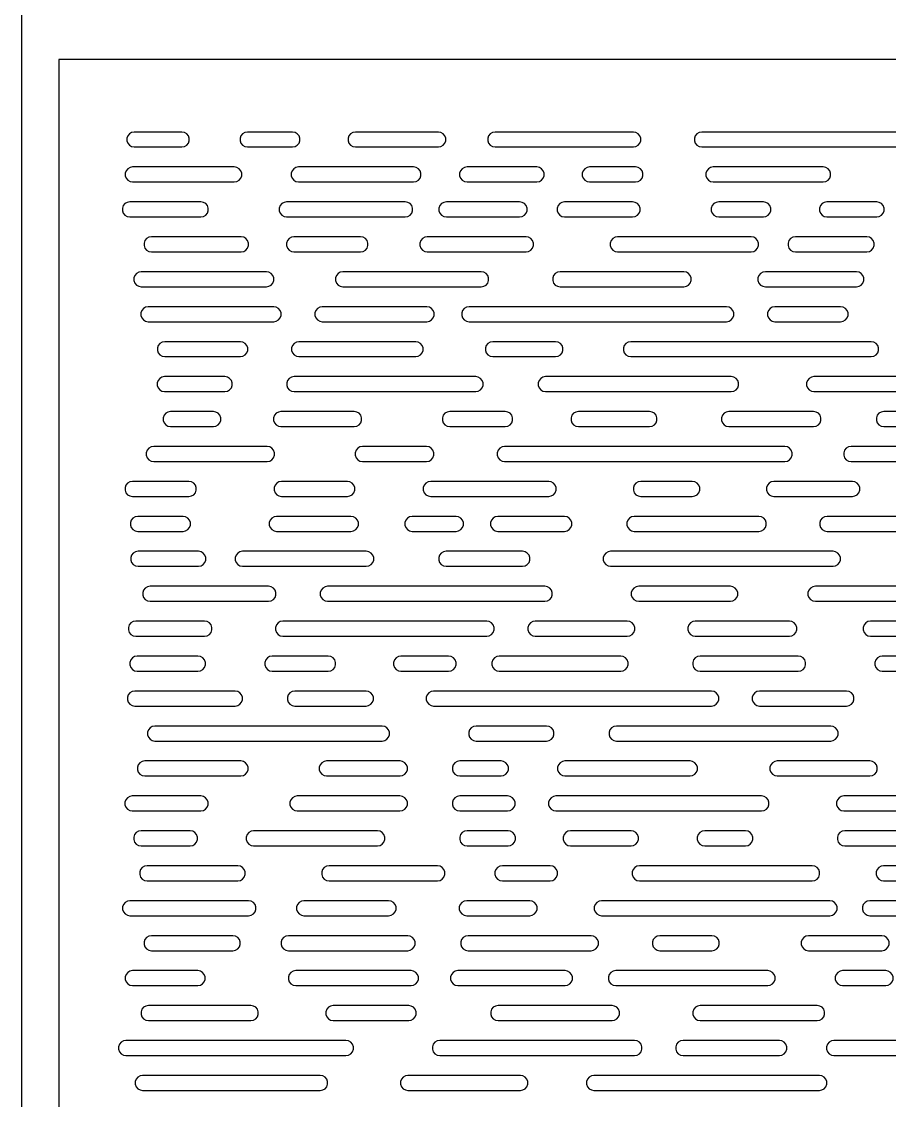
# Model space of a CAD drawing. Header units: millimetres. Extents: x 0 to 1525, y 0 to 1525.
# Drawn here: x 0 to 348, y 439 to 871.2 of the extents above; entities that cross this region are included whole.
import ezdxf

# ---------------------------------------------------------------- set-up
doc = ezdxf.new("R2010")
doc.units = ezdxf.units.MM
doc.layers.add('CUT_INSIDE', color=5, linetype='Continuous')
doc.layers.add('CUT_OUTSIDE', color=1, linetype='Continuous')

msp = doc.modelspace()

# ---------------------------------------------------------------- linework, layer by layer
at = {"layer": 'CUT_INSIDE'}
for points in [[(64.29, 827), (45.16, 827), (44.14, 826.82), (43.23, 826.3), (42.56, 825.5), (42.21, 824.52), (42.21, 823.48), (42.56, 822.5), (43.23, 821.7), (44.14, 821.18), (45.16, 821), (64.29, 821), (65.32, 821.18), (66.22, 821.7), (66.89, 822.5), (67.24, 823.48), (67.24, 824.52), (66.89, 825.5), (66.22, 826.3), (65.32, 826.82), (64.29, 827)], [(108.65, 827), (90.55, 827), (89.53, 826.82), (88.63, 826.3), (87.96, 825.5), (87.6, 824.52), (87.6, 823.48), (87.96, 822.5), (88.63, 821.7), (89.53, 821.18), (90.55, 821), (108.65, 821), (109.67, 821.18), (110.57, 821.7), (111.24, 822.5), (111.6, 823.48), (111.6, 824.52), (111.24, 825.5), (110.57, 826.3), (109.67, 826.82), (108.65, 827)], [(167.15, 827), (133.85, 827), (132.82, 826.82), (131.92, 826.3), (131.25, 825.5), (130.89, 824.52), (130.89, 823.48), (131.25, 822.5), (131.92, 821.7), (132.82, 821.18), (133.85, 821), (167.15, 821), (168.17, 821.18), (169.07, 821.7), (169.74, 822.5), (170.1, 823.48), (170.1, 824.52), (169.74, 825.5), (169.07, 826.3), (168.17, 826.82), (167.15, 827)], [(245.3, 827), (189.86, 827), (188.84, 826.82), (187.93, 826.3), (187.26, 825.5), (186.91, 824.52), (186.91, 823.48), (187.26, 822.5), (187.93, 821.7), (188.84, 821.18), (189.86, 821), (245.3, 821), (246.33, 821.18), (247.23, 821.7), (247.9, 822.5), (248.26, 823.48), (248.26, 824.52), (247.9, 825.5), (247.23, 826.3), (246.33, 826.82), (245.3, 827)], [(353.9, 827), (272.71, 827), (271.68, 826.82), (270.78, 826.3), (270.11, 825.5), (269.75, 824.52), (269.75, 823.48), (270.11, 822.5), (270.78, 821.7), (271.68, 821.18), (272.71, 821), (353.9, 821), (354.92, 821.18), (355.83, 821.7), (356.5, 822.5), (356.85, 823.48), (356.85, 824.52), (356.5, 825.5), (355.83, 826.3), (354.92, 826.82), (353.9, 827)], [(85.31, 813), (44.51, 813), (43.48, 812.82), (42.58, 812.3), (41.91, 811.5), (41.55, 810.52), (41.55, 809.48), (41.91, 808.5), (42.58, 807.7), (43.48, 807.18), (44.51, 807), (85.31, 807), (86.34, 807.18), (87.24, 807.7), (87.91, 808.5), (88.26, 809.48), (88.26, 810.52), (87.91, 811.5), (87.24, 812.3), (86.34, 812.82), (85.31, 813)], [(157.17, 813), (111.04, 813), (110.01, 812.82), (109.11, 812.3), (108.44, 811.5), (108.08, 810.52), (108.08, 809.48), (108.44, 808.5), (109.11, 807.7), (110.01, 807.18), (111.04, 807), (157.17, 807), (158.2, 807.18), (159.1, 807.7), (159.77, 808.5), (160.13, 809.48), (160.13, 810.52), (159.77, 811.5), (159.1, 812.3), (158.2, 812.82), (157.17, 813)], [(206.6, 813), (178.6, 813), (177.57, 812.82), (176.67, 812.3), (176, 811.5), (175.64, 810.52), (175.64, 809.48), (176, 808.5), (176.67, 807.7), (177.57, 807.18), (178.6, 807), (206.6, 807), (207.63, 807.18), (208.53, 807.7), (209.2, 808.5), (209.56, 809.48), (209.56, 810.52), (209.2, 811.5), (208.53, 812.3), (207.63, 812.82), (206.6, 813)], [(246.18, 813), (227.78, 813), (226.75, 812.82), (225.85, 812.3), (225.18, 811.5), (224.83, 810.52), (224.83, 809.48), (225.18, 808.5), (225.85, 807.7), (226.75, 807.18), (227.78, 807), (246.18, 807), (247.21, 807.18), (248.11, 807.7), (248.78, 808.5), (249.14, 809.48), (249.14, 810.52), (248.78, 811.5), (248.11, 812.3), (247.21, 812.82), (246.18, 813)], [(321.46, 813), (277.31, 813), (276.29, 812.82), (275.39, 812.3), (274.72, 811.5), (274.36, 810.52), (274.36, 809.48), (274.72, 808.5), (275.39, 807.7), (276.29, 807.18), (277.31, 807), (321.46, 807), (322.49, 807.18), (323.39, 807.7), (324.06, 808.5), (324.41, 809.48), (324.41, 810.52), (324.06, 811.5), (323.39, 812.3), (322.49, 812.82), (321.46, 813)], [(71.9, 799), (43.38, 799), (42.35, 798.82), (41.45, 798.3), (40.78, 797.5), (40.42, 796.52), (40.42, 795.48), (40.78, 794.5), (41.45, 793.7), (42.35, 793.18), (43.38, 793), (71.9, 793), (72.92, 793.18), (73.82, 793.7), (74.49, 794.5), (74.85, 795.48), (74.85, 796.52), (74.49, 797.5), (73.82, 798.3), (72.92, 798.82), (71.9, 799)], [(153.84, 799), (106.27, 799), (105.25, 798.82), (104.34, 798.3), (103.67, 797.5), (103.32, 796.52), (103.32, 795.48), (103.67, 794.5), (104.34, 793.7), (105.25, 793.18), (106.27, 793), (153.84, 793), (154.86, 793.18), (155.77, 793.7), (156.44, 794.5), (156.79, 795.48), (156.79, 796.52), (156.44, 797.5), (155.77, 798.3), (154.86, 798.82), (153.84, 799)], [(199.71, 799), (170.33, 799), (169.3, 798.82), (168.4, 798.3), (167.73, 797.5), (167.37, 796.52), (167.37, 795.48), (167.73, 794.5), (168.4, 793.7), (169.3, 793.18), (170.33, 793), (199.71, 793), (200.73, 793.18), (201.63, 793.7), (202.3, 794.5), (202.66, 795.48), (202.66, 796.52), (202.3, 797.5), (201.63, 798.3), (200.73, 798.82), (199.71, 799)], [(245.02, 799), (217.7, 799), (216.68, 798.82), (215.77, 798.3), (215.1, 797.5), (214.75, 796.52), (214.75, 795.48), (215.1, 794.5), (215.77, 793.7), (216.68, 793.18), (217.7, 793), (245.02, 793), (246.05, 793.18), (246.95, 793.7), (247.62, 794.5), (247.98, 795.48), (247.98, 796.52), (247.62, 797.5), (246.95, 798.3), (246.05, 798.82), (245.02, 799)], [(297.43, 799), (279.52, 799), (278.49, 798.82), (277.59, 798.3), (276.92, 797.5), (276.56, 796.52), (276.56, 795.48), (276.92, 794.5), (277.59, 793.7), (278.49, 793.18), (279.52, 793), (297.43, 793), (298.45, 793.18), (299.36, 793.7), (300.03, 794.5), (300.38, 795.48), (300.38, 796.52), (300.03, 797.5), (299.36, 798.3), (298.45, 798.82), (297.43, 799)], [(342.88, 799), (322.88, 799), (321.86, 798.82), (320.96, 798.3), (320.29, 797.5), (319.93, 796.52), (319.93, 795.48), (320.29, 794.5), (320.96, 793.7), (321.86, 793.18), (322.88, 793), (342.88, 793), (343.91, 793.18), (344.81, 793.7), (345.48, 794.5), (345.84, 795.48), (345.84, 796.52), (345.48, 797.5), (344.81, 798.3), (343.91, 798.82), (342.88, 799)], [(88.05, 785), (52.09, 785), (51.06, 784.82), (50.16, 784.3), (49.49, 783.5), (49.14, 782.52), (49.14, 781.48), (49.49, 780.5), (50.16, 779.7), (51.06, 779.18), (52.09, 779), (88.05, 779), (89.07, 779.18), (89.98, 779.7), (90.65, 780.5), (91, 781.48), (91, 782.52), (90.65, 783.5), (89.98, 784.3), (89.07, 784.82), (88.05, 785)], [(135.93, 785), (109.19, 785), (108.17, 784.82), (107.27, 784.3), (106.6, 783.5), (106.24, 782.52), (106.24, 781.48), (106.6, 780.5), (107.27, 779.7), (108.17, 779.18), (109.19, 779), (135.93, 779), (136.96, 779.18), (137.86, 779.7), (138.53, 780.5), (138.89, 781.48), (138.89, 782.52), (138.53, 783.5), (137.86, 784.3), (136.96, 784.82), (135.93, 785)], [(202.3, 785), (162.66, 785), (161.64, 784.82), (160.73, 784.3), (160.06, 783.5), (159.71, 782.52), (159.71, 781.48), (160.06, 780.5), (160.73, 779.7), (161.64, 779.18), (162.66, 779), (202.3, 779), (203.32, 779.18), (204.23, 779.7), (204.9, 780.5), (205.25, 781.48), (205.25, 782.52), (204.9, 783.5), (204.23, 784.3), (203.32, 784.82), (202.3, 785)], [(292.53, 785), (239, 785), (237.98, 784.82), (237.08, 784.3), (236.41, 783.5), (236.05, 782.52), (236.05, 781.48), (236.41, 780.5), (237.08, 779.7), (237.98, 779.18), (239, 779), (292.53, 779), (293.56, 779.18), (294.46, 779.7), (295.13, 780.5), (295.49, 781.48), (295.49, 782.52), (295.13, 783.5), (294.46, 784.3), (293.56, 784.82), (292.53, 785)], [(338.91, 785), (310.28, 785), (309.25, 784.82), (308.35, 784.3), (307.68, 783.5), (307.33, 782.52), (307.33, 781.48), (307.68, 780.5), (308.35, 779.7), (309.25, 779.18), (310.28, 779), (338.91, 779), (339.93, 779.18), (340.83, 779.7), (341.5, 780.5), (341.86, 781.48), (341.86, 782.52), (341.5, 783.5), (340.83, 784.3), (339.93, 784.82), (338.91, 785)], [(98.16, 771), (48.01, 771), (46.98, 770.82), (46.08, 770.3), (45.41, 769.5), (45.05, 768.52), (45.05, 767.48), (45.41, 766.5), (46.08, 765.7), (46.98, 765.18), (48.01, 765), (98.16, 765), (99.18, 765.18), (100.08, 765.7), (100.75, 766.5), (101.11, 767.48), (101.11, 768.52), (100.75, 769.5), (100.08, 770.3), (99.18, 770.82), (98.16, 771)], [(184.32, 771), (128.82, 771), (127.79, 770.82), (126.89, 770.3), (126.22, 769.5), (125.86, 768.52), (125.86, 767.48), (126.22, 766.5), (126.89, 765.7), (127.79, 765.18), (128.82, 765), (184.32, 765), (185.34, 765.18), (186.24, 765.7), (186.91, 766.5), (187.27, 767.48), (187.27, 768.52), (186.91, 769.5), (186.24, 770.3), (185.34, 770.82), (184.32, 771)], [(265.54, 771), (215.91, 771), (214.88, 770.82), (213.98, 770.3), (213.31, 769.5), (212.96, 768.52), (212.96, 767.48), (213.31, 766.5), (213.98, 765.7), (214.88, 765.18), (215.91, 765), (265.54, 765), (266.57, 765.18), (267.47, 765.7), (268.14, 766.5), (268.5, 767.48), (268.5, 768.52), (268.14, 769.5), (267.47, 770.3), (266.57, 770.82), (265.54, 771)], [(334.77, 771), (298.22, 771), (297.19, 770.82), (296.29, 770.3), (295.62, 769.5), (295.26, 768.52), (295.26, 767.48), (295.62, 766.5), (296.29, 765.7), (297.19, 765.18), (298.22, 765), (334.77, 765), (335.8, 765.18), (336.7, 765.7), (337.37, 766.5), (337.73, 767.48), (337.73, 768.52), (337.37, 769.5), (336.7, 770.3), (335.8, 770.82), (334.77, 771)], [(101.09, 757), (50.77, 757), (49.74, 756.82), (48.84, 756.3), (48.17, 755.5), (47.82, 754.52), (47.82, 753.48), (48.17, 752.5), (48.84, 751.7), (49.74, 751.18), (50.77, 751), (101.09, 751), (102.12, 751.18), (103.02, 751.7), (103.69, 752.5), (104.04, 753.48), (104.04, 754.52), (103.69, 755.5), (103.02, 756.3), (102.12, 756.82), (101.09, 757)], [(162.48, 757), (120.56, 757), (119.53, 756.82), (118.63, 756.3), (117.96, 755.5), (117.6, 754.52), (117.6, 753.48), (117.96, 752.5), (118.63, 751.7), (119.53, 751.18), (120.56, 751), (162.48, 751), (163.51, 751.18), (164.41, 751.7), (165.08, 752.5), (165.44, 753.48), (165.44, 754.52), (165.08, 755.5), (164.41, 756.3), (163.51, 756.82), (162.48, 757)], [(282.65, 757), (179.42, 757), (178.4, 756.82), (177.5, 756.3), (176.83, 755.5), (176.47, 754.52), (176.47, 753.48), (176.83, 752.5), (177.5, 751.7), (178.4, 751.18), (179.42, 751), (282.65, 751), (283.68, 751.18), (284.58, 751.7), (285.25, 752.5), (285.61, 753.48), (285.61, 754.52), (285.25, 755.5), (284.58, 756.3), (283.68, 756.82), (282.65, 757)], [(328.42, 757), (302.05, 757), (301.02, 756.82), (300.12, 756.3), (299.45, 755.5), (299.1, 754.52), (299.1, 753.48), (299.45, 752.5), (300.12, 751.7), (301.02, 751.18), (302.05, 751), (328.42, 751), (329.45, 751.18), (330.35, 751.7), (331.02, 752.5), (331.38, 753.48), (331.38, 754.52), (331.02, 755.5), (330.35, 756.3), (329.45, 756.82), (328.42, 757)], [(87.75, 743), (57.42, 743), (56.39, 742.82), (55.49, 742.3), (54.82, 741.5), (54.46, 740.52), (54.46, 739.48), (54.82, 738.5), (55.49, 737.7), (56.39, 737.18), (57.42, 737), (87.75, 737), (88.77, 737.18), (89.67, 737.7), (90.34, 738.5), (90.7, 739.48), (90.7, 740.52), (90.34, 741.5), (89.67, 742.3), (88.77, 742.82), (87.75, 743)], [(158.02, 743), (111.21, 743), (110.18, 742.82), (109.28, 742.3), (108.61, 741.5), (108.26, 740.52), (108.26, 739.48), (108.61, 738.5), (109.28, 737.7), (110.18, 737.18), (111.21, 737), (158.02, 737), (159.04, 737.18), (159.95, 737.7), (160.62, 738.5), (160.97, 739.48), (160.97, 740.52), (160.62, 741.5), (159.95, 742.3), (159.04, 742.82), (158.02, 743)], [(214.14, 743), (188.93, 743), (187.9, 742.82), (187, 742.3), (186.33, 741.5), (185.97, 740.52), (185.97, 739.48), (186.33, 738.5), (187, 737.7), (187.9, 737.18), (188.93, 737), (214.14, 737), (215.16, 737.18), (216.07, 737.7), (216.74, 738.5), (217.09, 739.48), (217.09, 740.52), (216.74, 741.5), (216.07, 742.3), (215.16, 742.82), (214.14, 743)], [(340.68, 743), (244.27, 743), (243.24, 742.82), (242.34, 742.3), (241.67, 741.5), (241.31, 740.52), (241.31, 739.48), (241.67, 738.5), (242.34, 737.7), (243.24, 737.18), (244.27, 737), (340.68, 737), (341.71, 737.18), (342.61, 737.7), (343.28, 738.5), (343.64, 739.48), (343.64, 740.52), (343.28, 741.5), (342.61, 742.3), (341.71, 742.82), (340.68, 743)], [(81.52, 729), (57.3, 729), (56.28, 728.82), (55.38, 728.3), (54.71, 727.5), (54.35, 726.52), (54.35, 725.48), (54.71, 724.5), (55.38, 723.7), (56.28, 723.18), (57.3, 723), (81.52, 723), (82.54, 723.18), (83.44, 723.7), (84.11, 724.5), (84.47, 725.48), (84.47, 726.52), (84.11, 727.5), (83.44, 728.3), (82.54, 728.82), (81.52, 729)], [(182.1, 729), (109.25, 729), (108.23, 728.82), (107.33, 728.3), (106.66, 727.5), (106.3, 726.52), (106.3, 725.48), (106.66, 724.5), (107.33, 723.7), (108.23, 723.18), (109.25, 723), (182.1, 723), (183.13, 723.18), (184.03, 723.7), (184.7, 724.5), (185.06, 725.48), (185.06, 726.52), (184.7, 727.5), (184.03, 728.3), (183.13, 728.82), (182.1, 729)], [(284.57, 729), (210.08, 729), (209.05, 728.82), (208.15, 728.3), (207.48, 727.5), (207.12, 726.52), (207.12, 725.48), (207.48, 724.5), (208.15, 723.7), (209.05, 723.18), (210.08, 723), (284.57, 723), (285.59, 723.18), (286.5, 723.7), (287.17, 724.5), (287.52, 725.48), (287.52, 726.52), (287.17, 727.5), (286.5, 728.3), (285.59, 728.82), (284.57, 729)], [(364.1, 729), (317.72, 729), (316.69, 728.82), (315.79, 728.3), (315.12, 727.5), (314.77, 726.52), (314.77, 725.48), (315.12, 724.5), (315.79, 723.7), (316.69, 723.18), (317.72, 723), (364.1, 723), (365.12, 723.18), (366.02, 723.7), (366.69, 724.5), (367.05, 725.48), (367.05, 726.52), (366.69, 727.5), (366.02, 728.3), (365.12, 728.82), (364.1, 729)], [(76.9, 715), (59.73, 715), (58.71, 714.82), (57.81, 714.3), (57.14, 713.5), (56.78, 712.52), (56.78, 711.48), (57.14, 710.5), (57.81, 709.7), (58.71, 709.18), (59.73, 709), (76.9, 709), (77.93, 709.18), (78.83, 709.7), (79.5, 710.5), (79.86, 711.48), (79.86, 712.52), (79.5, 713.5), (78.83, 714.3), (77.93, 714.82), (76.9, 715)], [(133.37, 715), (103.98, 715), (102.96, 714.82), (102.06, 714.3), (101.39, 713.5), (101.03, 712.52), (101.03, 711.48), (101.39, 710.5), (102.06, 709.7), (102.96, 709.18), (103.98, 709), (133.37, 709), (134.4, 709.18), (135.3, 709.7), (135.97, 710.5), (136.33, 711.48), (136.33, 712.52), (135.97, 713.5), (135.3, 714.3), (134.4, 714.82), (133.37, 715)], [(193.93, 715), (171.67, 715), (170.65, 714.82), (169.75, 714.3), (169.08, 713.5), (168.72, 712.52), (168.72, 711.48), (169.08, 710.5), (169.75, 709.7), (170.65, 709.18), (171.67, 709), (193.93, 709), (194.96, 709.18), (195.86, 709.7), (196.53, 710.5), (196.89, 711.48), (196.89, 712.52), (196.53, 713.5), (195.86, 714.3), (194.96, 714.82), (193.93, 715)], [(251.79, 715), (223.28, 715), (222.25, 714.82), (221.35, 714.3), (220.68, 713.5), (220.32, 712.52), (220.32, 711.48), (220.68, 710.5), (221.35, 709.7), (222.25, 709.18), (223.28, 709), (251.79, 709), (252.82, 709.18), (253.72, 709.7), (254.39, 710.5), (254.75, 711.48), (254.75, 712.52), (254.39, 713.5), (253.72, 714.3), (252.82, 714.82), (251.79, 715)], [(317.57, 715), (283.59, 715), (282.57, 714.82), (281.66, 714.3), (280.99, 713.5), (280.64, 712.52), (280.64, 711.48), (280.99, 710.5), (281.66, 709.7), (282.57, 709.18), (283.59, 709), (317.57, 709), (318.6, 709.18), (319.5, 709.7), (320.17, 710.5), (320.53, 711.48), (320.53, 712.52), (320.17, 713.5), (319.5, 714.3), (318.6, 714.82), (317.57, 715)], [(385.52, 715), (345.71, 715), (344.68, 714.82), (343.78, 714.3), (343.11, 713.5), (342.75, 712.52), (342.75, 711.48), (343.11, 710.5), (343.78, 709.7), (344.68, 709.18), (345.71, 709), (385.52, 709), (386.55, 709.18), (387.45, 709.7), (388.12, 710.5), (388.48, 711.48), (388.48, 712.52), (388.12, 713.5), (387.45, 714.3), (386.55, 714.82), (385.52, 715)], [(98.47, 701), (52.98, 701), (51.95, 700.82), (51.05, 700.3), (50.38, 699.5), (50.02, 698.52), (50.02, 697.48), (50.38, 696.5), (51.05, 695.7), (51.95, 695.18), (52.98, 695), (98.47, 695), (99.5, 695.18), (100.4, 695.7), (101.07, 696.5), (101.42, 697.48), (101.42, 698.52), (101.07, 699.5), (100.4, 700.3), (99.5, 700.82), (98.47, 701)], [(162.35, 701), (136.71, 701), (135.69, 700.82), (134.78, 700.3), (134.11, 699.5), (133.76, 698.52), (133.76, 697.48), (134.11, 696.5), (134.78, 695.7), (135.69, 695.18), (136.71, 695), (162.35, 695), (163.37, 695.18), (164.27, 695.7), (164.94, 696.5), (165.3, 697.48), (165.3, 698.52), (164.94, 699.5), (164.27, 700.3), (163.37, 700.82), (162.35, 701)], [(306.04, 701), (193.7, 701), (192.68, 700.82), (191.78, 700.3), (191.11, 699.5), (190.75, 698.52), (190.75, 697.48), (191.11, 696.5), (191.78, 695.7), (192.68, 695.18), (193.7, 695), (306.04, 695), (307.07, 695.18), (307.97, 695.7), (308.64, 696.5), (308.99, 697.48), (308.99, 698.52), (308.64, 699.5), (307.97, 700.3), (307.07, 700.82), (306.04, 701)], [(367.08, 701), (332.61, 701), (331.58, 700.82), (330.68, 700.3), (330.01, 699.5), (329.65, 698.52), (329.65, 697.48), (330.01, 696.5), (330.68, 695.7), (331.58, 695.18), (332.61, 695), (367.08, 695), (368.11, 695.18), (369.01, 695.7), (369.68, 696.5), (370.04, 697.48), (370.04, 698.52), (369.68, 699.5), (369.01, 700.3), (368.11, 700.82), (367.08, 701)], [(67.11, 687), (44.44, 687), (43.42, 686.82), (42.52, 686.3), (41.85, 685.5), (41.49, 684.52), (41.49, 683.48), (41.85, 682.5), (42.52, 681.7), (43.42, 681.18), (44.44, 681), (67.11, 681), (68.13, 681.18), (69.04, 681.7), (69.71, 682.5), (70.06, 683.48), (70.06, 684.52), (69.71, 685.5), (69.04, 686.3), (68.13, 686.82), (67.11, 687)], [(130.63, 687), (104.23, 687), (103.21, 686.82), (102.3, 686.3), (101.63, 685.5), (101.28, 684.52), (101.28, 683.48), (101.63, 682.5), (102.3, 681.7), (103.21, 681.18), (104.23, 681), (130.63, 681), (131.66, 681.18), (132.56, 681.7), (133.23, 682.5), (133.59, 683.48), (133.59, 684.52), (133.23, 685.5), (132.56, 686.3), (131.66, 686.82), (130.63, 687)], [(211.38, 687), (164.05, 687), (163.02, 686.82), (162.12, 686.3), (161.45, 685.5), (161.09, 684.52), (161.09, 683.48), (161.45, 682.5), (162.12, 681.7), (163.02, 681.18), (164.05, 681), (211.38, 681), (212.41, 681.18), (213.31, 681.7), (213.98, 682.5), (214.33, 683.48), (214.33, 684.52), (213.98, 685.5), (213.31, 686.3), (212.41, 686.82), (211.38, 687)], [(268.94, 687), (248.25, 687), (247.22, 686.82), (246.32, 686.3), (245.65, 685.5), (245.3, 684.52), (245.3, 683.48), (245.65, 682.5), (246.32, 681.7), (247.22, 681.18), (248.25, 681), (268.94, 681), (269.97, 681.18), (270.87, 681.7), (271.54, 682.5), (271.9, 683.48), (271.9, 684.52), (271.54, 685.5), (270.87, 686.3), (269.97, 686.82), (268.94, 687)], [(333.14, 687), (301.65, 687), (300.62, 686.82), (299.72, 686.3), (299.05, 685.5), (298.69, 684.52), (298.69, 683.48), (299.05, 682.5), (299.72, 681.7), (300.62, 681.18), (301.65, 681), (333.14, 681), (334.16, 681.18), (335.07, 681.7), (335.74, 682.5), (336.09, 683.48), (336.09, 684.52), (335.74, 685.5), (335.07, 686.3), (334.16, 686.82), (333.14, 687)], [(64.76, 673), (46.58, 673), (45.56, 672.82), (44.66, 672.3), (43.99, 671.5), (43.63, 670.52), (43.63, 669.48), (43.99, 668.5), (44.66, 667.7), (45.56, 667.18), (46.58, 667), (64.76, 667), (65.79, 667.18), (66.69, 667.7), (67.36, 668.5), (67.72, 669.48), (67.72, 670.52), (67.36, 671.5), (66.69, 672.3), (65.79, 672.82), (64.76, 673)], [(132.07, 673), (102.25, 673), (101.22, 672.82), (100.32, 672.3), (99.65, 671.5), (99.29, 670.52), (99.29, 669.48), (99.65, 668.5), (100.32, 667.7), (101.22, 667.18), (102.25, 667), (132.07, 667), (133.1, 667.18), (134, 667.7), (134.67, 668.5), (135.03, 669.48), (135.03, 670.52), (134.67, 671.5), (134, 672.3), (133.1, 672.82), (132.07, 673)], [(174.22, 673), (156.63, 673), (155.6, 672.82), (154.7, 672.3), (154.03, 671.5), (153.67, 670.52), (153.67, 669.48), (154.03, 668.5), (154.7, 667.7), (155.6, 667.18), (156.63, 667), (174.22, 667), (175.25, 667.18), (176.15, 667.7), (176.82, 668.5), (177.18, 669.48), (177.18, 670.52), (176.82, 671.5), (176.15, 672.3), (175.25, 672.82), (174.22, 673)], [(217.68, 673), (190.97, 673), (189.95, 672.82), (189.04, 672.3), (188.37, 671.5), (188.02, 670.52), (188.02, 669.48), (188.37, 668.5), (189.04, 667.7), (189.95, 667.18), (190.97, 667), (217.68, 667), (218.71, 667.18), (219.61, 667.7), (220.28, 668.5), (220.64, 669.48), (220.64, 670.52), (220.28, 671.5), (219.61, 672.3), (218.71, 672.82), (217.68, 673)], [(295.66, 673), (245.65, 673), (244.62, 672.82), (243.72, 672.3), (243.05, 671.5), (242.69, 670.52), (242.69, 669.48), (243.05, 668.5), (243.72, 667.7), (244.62, 667.18), (245.65, 667), (295.66, 667), (296.68, 667.18), (297.58, 667.7), (298.25, 668.5), (298.61, 669.48), (298.61, 670.52), (298.25, 671.5), (297.58, 672.3), (296.68, 672.82), (295.66, 673)], [(367.94, 673), (323, 673), (321.97, 672.82), (321.07, 672.3), (320.4, 671.5), (320.04, 670.52), (320.04, 669.48), (320.4, 668.5), (321.07, 667.7), (321.97, 667.18), (323, 667), (367.94, 667), (368.97, 667.18), (369.87, 667.7), (370.54, 668.5), (370.9, 669.48), (370.9, 670.52), (370.54, 671.5), (369.87, 672.3), (368.97, 672.82), (367.94, 673)], [(70.95, 659), (46.74, 659), (45.71, 658.82), (44.81, 658.3), (44.14, 657.5), (43.78, 656.52), (43.78, 655.48), (44.14, 654.5), (44.81, 653.7), (45.71, 653.18), (46.74, 653), (70.95, 653), (71.97, 653.18), (72.88, 653.7), (73.54, 654.5), (73.9, 655.48), (73.9, 656.52), (73.54, 657.5), (72.88, 658.3), (71.97, 658.82), (70.95, 659)], [(138.22, 659), (88.59, 659), (87.56, 658.82), (86.66, 658.3), (85.99, 657.5), (85.64, 656.52), (85.64, 655.48), (85.99, 654.5), (86.66, 653.7), (87.56, 653.18), (88.59, 653), (138.22, 653), (139.25, 653.18), (140.15, 653.7), (140.82, 654.5), (141.18, 655.48), (141.18, 656.52), (140.82, 657.5), (140.15, 658.3), (139.25, 658.82), (138.22, 659)], [(200.86, 659), (170.2, 659), (169.17, 658.82), (168.27, 658.3), (167.6, 657.5), (167.25, 656.52), (167.25, 655.48), (167.6, 654.5), (168.27, 653.7), (169.17, 653.18), (170.2, 653), (200.86, 653), (201.89, 653.18), (202.79, 653.7), (203.46, 654.5), (203.82, 655.48), (203.82, 656.52), (203.46, 657.5), (202.79, 658.3), (201.89, 658.82), (200.86, 659)], [(325.36, 659), (236.19, 659), (235.16, 658.82), (234.26, 658.3), (233.59, 657.5), (233.24, 656.52), (233.24, 655.48), (233.59, 654.5), (234.26, 653.7), (235.16, 653.18), (236.19, 653), (325.36, 653), (326.39, 653.18), (327.29, 653.7), (327.96, 654.5), (328.31, 655.48), (328.31, 656.52), (327.96, 657.5), (327.29, 658.3), (326.39, 658.82), (325.36, 659)], [(99.02, 645), (51.55, 645), (50.52, 644.82), (49.62, 644.3), (48.95, 643.5), (48.6, 642.52), (48.6, 641.48), (48.95, 640.5), (49.62, 639.7), (50.52, 639.18), (51.55, 639), (99.02, 639), (100.05, 639.18), (100.95, 639.7), (101.62, 640.5), (101.97, 641.48), (101.97, 642.52), (101.62, 643.5), (100.95, 644.3), (100.05, 644.82), (99.02, 645)], [(209.82, 645), (122.72, 645), (121.69, 644.82), (120.79, 644.3), (120.12, 643.5), (119.76, 642.52), (119.76, 641.48), (120.12, 640.5), (120.79, 639.7), (121.69, 639.18), (122.72, 639), (209.82, 639), (210.85, 639.18), (211.75, 639.7), (212.42, 640.5), (212.78, 641.48), (212.78, 642.52), (212.42, 643.5), (211.75, 644.3), (210.85, 644.82), (209.82, 645)], [(284.22, 645), (247.43, 645), (246.4, 644.82), (245.5, 644.3), (244.83, 643.5), (244.47, 642.52), (244.47, 641.48), (244.83, 640.5), (245.5, 639.7), (246.4, 639.18), (247.43, 639), (284.22, 639), (285.25, 639.18), (286.15, 639.7), (286.82, 640.5), (287.17, 641.48), (287.17, 642.52), (286.82, 643.5), (286.15, 644.3), (285.25, 644.82), (284.22, 645)], [(354.92, 645), (318.27, 645), (317.24, 644.82), (316.34, 644.3), (315.67, 643.5), (315.31, 642.52), (315.31, 641.48), (315.67, 640.5), (316.34, 639.7), (317.24, 639.18), (318.27, 639), (354.92, 639), (355.94, 639.18), (356.85, 639.7), (357.51, 640.5), (357.87, 641.48), (357.87, 642.52), (357.51, 643.5), (356.85, 644.3), (355.94, 644.82), (354.92, 645)], [(73.36, 631), (45.8, 631), (44.77, 630.82), (43.87, 630.3), (43.2, 629.5), (42.85, 628.52), (42.85, 627.48), (43.2, 626.5), (43.87, 625.7), (44.77, 625.18), (45.8, 625), (73.36, 625), (74.38, 625.18), (75.29, 625.7), (75.96, 626.5), (76.31, 627.48), (76.31, 628.52), (75.96, 629.5), (75.29, 630.3), (74.38, 630.82), (73.36, 631)], [(186.52, 631), (104.76, 631), (103.73, 630.82), (102.83, 630.3), (102.16, 629.5), (101.8, 628.52), (101.8, 627.48), (102.16, 626.5), (102.83, 625.7), (103.73, 625.18), (104.76, 625), (186.52, 625), (187.54, 625.18), (188.44, 625.7), (189.11, 626.5), (189.47, 627.48), (189.47, 628.52), (189.11, 629.5), (188.44, 630.3), (187.54, 630.82), (186.52, 631)], [(242.87, 631), (205.99, 631), (204.96, 630.82), (204.06, 630.3), (203.39, 629.5), (203.04, 628.52), (203.04, 627.48), (203.39, 626.5), (204.06, 625.7), (204.96, 625.18), (205.99, 625), (242.87, 625), (243.9, 625.18), (244.8, 625.7), (245.47, 626.5), (245.83, 627.48), (245.83, 628.52), (245.47, 629.5), (244.8, 630.3), (243.9, 630.82), (242.87, 631)], [(307.86, 631), (270.15, 631), (269.12, 630.82), (268.22, 630.3), (267.55, 629.5), (267.2, 628.52), (267.2, 627.48), (267.55, 626.5), (268.22, 625.7), (269.12, 625.18), (270.15, 625), (307.86, 625), (308.89, 625.18), (309.79, 625.7), (310.46, 626.5), (310.81, 627.48), (310.81, 628.52), (310.46, 629.5), (309.79, 630.3), (308.89, 630.82), (307.86, 631)], [(382.56, 631), (340.4, 631), (339.38, 630.82), (338.47, 630.3), (337.8, 629.5), (337.45, 628.52), (337.45, 627.48), (337.8, 626.5), (338.47, 625.7), (339.38, 625.18), (340.4, 625), (382.56, 625), (383.59, 625.18), (384.49, 625.7), (385.16, 626.5), (385.52, 627.48), (385.52, 628.52), (385.16, 629.5), (384.49, 630.3), (383.59, 630.82), (382.56, 631)], [(70.73, 617), (46.35, 617), (45.32, 616.82), (44.42, 616.3), (43.75, 615.5), (43.39, 614.52), (43.39, 613.48), (43.75, 612.5), (44.42, 611.7), (45.32, 611.18), (46.35, 611), (70.73, 611), (71.76, 611.18), (72.66, 611.7), (73.33, 612.5), (73.69, 613.48), (73.69, 614.52), (73.33, 615.5), (72.66, 616.3), (71.76, 616.82), (70.73, 617)], [(122.95, 617), (100.5, 617), (99.47, 616.82), (98.57, 616.3), (97.9, 615.5), (97.54, 614.52), (97.54, 613.48), (97.9, 612.5), (98.57, 611.7), (99.47, 611.18), (100.5, 611), (122.95, 611), (123.98, 611.18), (124.88, 611.7), (125.55, 612.5), (125.91, 613.48), (125.91, 614.52), (125.55, 615.5), (124.88, 616.3), (123.98, 616.82), (122.95, 617)], [(171.24, 617), (152.1, 617), (151.08, 616.82), (150.17, 616.3), (149.51, 615.5), (149.15, 614.52), (149.15, 613.48), (149.51, 612.5), (150.17, 611.7), (151.08, 611.18), (152.1, 611), (171.24, 611), (172.27, 611.18), (173.17, 611.7), (173.84, 612.5), (174.2, 613.48), (174.2, 614.52), (173.84, 615.5), (173.17, 616.3), (172.27, 616.82), (171.24, 617)], [(240.26, 617), (191.56, 617), (190.54, 616.82), (189.63, 616.3), (188.96, 615.5), (188.61, 614.52), (188.61, 613.48), (188.96, 612.5), (189.63, 611.7), (190.54, 611.18), (191.56, 611), (240.26, 611), (241.28, 611.18), (242.18, 611.7), (242.85, 612.5), (243.21, 613.48), (243.21, 614.52), (242.85, 615.5), (242.18, 616.3), (241.28, 616.82), (240.26, 617)], [(311.42, 617), (272.06, 617), (271.03, 616.82), (270.13, 616.3), (269.46, 615.5), (269.1, 614.52), (269.1, 613.48), (269.46, 612.5), (270.13, 611.7), (271.03, 611.18), (272.06, 611), (311.42, 611), (312.44, 611.18), (313.34, 611.7), (314.01, 612.5), (314.37, 613.48), (314.37, 614.52), (314.01, 615.5), (313.34, 616.3), (312.44, 616.82), (311.42, 617)], [(381.72, 617), (345.12, 617), (344.09, 616.82), (343.19, 616.3), (342.52, 615.5), (342.17, 614.52), (342.17, 613.48), (342.52, 612.5), (343.19, 611.7), (344.09, 611.18), (345.12, 611), (381.72, 611), (382.74, 611.18), (383.65, 611.7), (384.32, 612.5), (384.67, 613.48), (384.67, 614.52), (384.32, 615.5), (383.65, 616.3), (382.74, 616.82), (381.72, 617)], [(85.64, 603), (45.38, 603), (44.36, 602.82), (43.45, 602.3), (42.78, 601.5), (42.43, 600.52), (42.43, 599.48), (42.78, 598.5), (43.45, 597.7), (44.36, 597.18), (45.38, 597), (85.64, 597), (86.67, 597.18), (87.57, 597.7), (88.24, 598.5), (88.59, 599.48), (88.59, 600.52), (88.24, 601.5), (87.57, 602.3), (86.67, 602.82), (85.64, 603)], [(138.11, 603), (109.54, 603), (108.51, 602.82), (107.61, 602.3), (106.94, 601.5), (106.59, 600.52), (106.59, 599.48), (106.94, 598.5), (107.61, 597.7), (108.51, 597.18), (109.54, 597), (138.11, 597), (139.14, 597.18), (140.04, 597.7), (140.71, 598.5), (141.06, 599.48), (141.06, 600.52), (140.71, 601.5), (140.04, 602.3), (139.14, 602.82), (138.11, 603)], [(276.63, 603), (165.22, 603), (164.2, 602.82), (163.29, 602.3), (162.63, 601.5), (162.27, 600.52), (162.27, 599.48), (162.63, 598.5), (163.29, 597.7), (164.2, 597.18), (165.22, 597), (276.63, 597), (277.66, 597.18), (278.56, 597.7), (279.23, 598.5), (279.59, 599.48), (279.59, 600.52), (279.23, 601.5), (278.56, 602.3), (277.66, 602.82), (276.63, 603)], [(330.8, 603), (295.89, 603), (294.86, 602.82), (293.96, 602.3), (293.29, 601.5), (292.93, 600.52), (292.93, 599.48), (293.29, 598.5), (293.96, 597.7), (294.86, 597.18), (295.89, 597), (330.8, 597), (331.83, 597.18), (332.73, 597.7), (333.4, 598.5), (333.75, 599.48), (333.75, 600.52), (333.4, 601.5), (332.73, 602.3), (331.83, 602.82), (330.8, 603)], [(144.57, 589), (53.45, 589), (52.43, 588.82), (51.52, 588.3), (50.85, 587.5), (50.5, 586.52), (50.5, 585.48), (50.85, 584.5), (51.52, 583.7), (52.43, 583.18), (53.45, 583), (144.57, 583), (145.6, 583.18), (146.5, 583.7), (147.17, 584.5), (147.52, 585.48), (147.52, 586.52), (147.17, 587.5), (146.5, 588.3), (145.6, 588.82), (144.57, 589)], [(210.51, 589), (182.24, 589), (181.22, 588.82), (180.31, 588.3), (179.64, 587.5), (179.29, 586.52), (179.29, 585.48), (179.64, 584.5), (180.31, 583.7), (181.22, 583.18), (182.24, 583), (210.51, 583), (211.54, 583.18), (212.44, 583.7), (213.11, 584.5), (213.47, 585.48), (213.47, 586.52), (213.11, 587.5), (212.44, 588.3), (211.54, 588.82), (210.51, 589)], [(324.44, 589), (238.52, 589), (237.49, 588.82), (236.59, 588.3), (235.92, 587.5), (235.57, 586.52), (235.57, 585.48), (235.92, 584.5), (236.59, 583.7), (237.49, 583.18), (238.52, 583), (324.44, 583), (325.46, 583.18), (326.36, 583.7), (327.03, 584.5), (327.39, 585.48), (327.39, 586.52), (327.03, 587.5), (326.36, 588.3), (325.46, 588.82), (324.44, 589)], [(87.92, 575), (49.39, 575), (48.37, 574.82), (47.47, 574.3), (46.8, 573.5), (46.44, 572.52), (46.44, 571.48), (46.8, 570.5), (47.47, 569.7), (48.37, 569.18), (49.39, 569), (87.92, 569), (88.94, 569.18), (89.85, 569.7), (90.52, 570.5), (90.87, 571.48), (90.87, 572.52), (90.52, 573.5), (89.85, 574.3), (88.94, 574.82), (87.92, 575)], [(151.75, 575), (122.32, 575), (121.3, 574.82), (120.39, 574.3), (119.73, 573.5), (119.37, 572.52), (119.37, 571.48), (119.73, 570.5), (120.39, 569.7), (121.3, 569.18), (122.32, 569), (151.75, 569), (152.78, 569.18), (153.68, 569.7), (154.35, 570.5), (154.71, 571.48), (154.71, 572.52), (154.35, 573.5), (153.68, 574.3), (152.78, 574.82), (151.75, 575)], [(192.24, 575), (175.71, 575), (174.68, 574.82), (173.78, 574.3), (173.11, 573.5), (172.75, 572.52), (172.75, 571.48), (173.11, 570.5), (173.78, 569.7), (174.68, 569.18), (175.71, 569), (192.24, 569), (193.27, 569.18), (194.17, 569.7), (194.84, 570.5), (195.2, 571.48), (195.2, 572.52), (194.84, 573.5), (194.17, 574.3), (193.27, 574.82), (192.24, 575)], [(268.03, 575), (217.86, 575), (216.84, 574.82), (215.93, 574.3), (215.26, 573.5), (214.91, 572.52), (214.91, 571.48), (215.26, 570.5), (215.93, 569.7), (216.84, 569.18), (217.86, 569), (268.03, 569), (269.06, 569.18), (269.96, 569.7), (270.63, 570.5), (270.99, 571.48), (270.99, 572.52), (270.63, 573.5), (269.96, 574.3), (269.06, 574.82), (268.03, 575)], [(340.17, 575), (302.99, 575), (301.96, 574.82), (301.06, 574.3), (300.39, 573.5), (300.03, 572.52), (300.03, 571.48), (300.39, 570.5), (301.06, 569.7), (301.96, 569.18), (302.99, 569), (340.17, 569), (341.19, 569.18), (342.09, 569.7), (342.76, 570.5), (343.12, 571.48), (343.12, 572.52), (342.76, 573.5), (342.09, 574.3), (341.19, 574.82), (340.17, 575)], [(71.86, 561), (44.4, 561), (43.37, 560.82), (42.47, 560.3), (41.8, 559.5), (41.44, 558.52), (41.44, 557.48), (41.8, 556.5), (42.47, 555.7), (43.37, 555.18), (44.4, 555), (71.86, 555), (72.89, 555.18), (73.79, 555.7), (74.46, 556.5), (74.82, 557.48), (74.82, 558.52), (74.46, 559.5), (73.79, 560.3), (72.89, 560.82), (71.86, 561)], [(151.73, 561), (110.54, 561), (109.52, 560.82), (108.61, 560.3), (107.94, 559.5), (107.59, 558.52), (107.59, 557.48), (107.94, 556.5), (108.61, 555.7), (109.52, 555.18), (110.54, 555), (151.73, 555), (152.76, 555.18), (153.66, 555.7), (154.33, 556.5), (154.69, 557.48), (154.69, 558.52), (154.33, 559.5), (153.66, 560.3), (152.76, 560.82), (151.73, 561)], [(194.9, 561), (175.69, 561), (174.66, 560.82), (173.76, 560.3), (173.09, 559.5), (172.74, 558.52), (172.74, 557.48), (173.09, 556.5), (173.76, 555.7), (174.66, 555.18), (175.69, 555), (194.9, 555), (195.93, 555.18), (196.83, 555.7), (197.5, 556.5), (197.86, 557.48), (197.86, 558.52), (197.5, 559.5), (196.83, 560.3), (195.93, 560.82), (194.9, 561)], [(296.7, 561), (214.28, 561), (213.26, 560.82), (212.35, 560.3), (211.68, 559.5), (211.33, 558.52), (211.33, 557.48), (211.68, 556.5), (212.35, 555.7), (213.26, 555.18), (214.28, 555), (296.7, 555), (297.72, 555.18), (298.62, 555.7), (299.29, 556.5), (299.65, 557.48), (299.65, 558.52), (299.29, 559.5), (298.62, 560.3), (297.72, 560.82), (296.7, 561)], [(385.12, 561), (329.69, 561), (328.67, 560.82), (327.77, 560.3), (327.1, 559.5), (326.74, 558.52), (326.74, 557.48), (327.1, 556.5), (327.77, 555.7), (328.67, 555.18), (329.69, 555), (385.12, 555), (386.14, 555.18), (387.05, 555.7), (387.72, 556.5), (388.07, 557.48), (388.07, 558.52), (387.72, 559.5), (387.05, 560.3), (386.14, 560.82), (385.12, 561)], [(67.59, 547), (47.91, 547), (46.89, 546.82), (45.99, 546.3), (45.32, 545.5), (44.96, 544.52), (44.96, 543.48), (45.32, 542.5), (45.99, 541.7), (46.89, 541.18), (47.91, 541), (67.59, 541), (68.62, 541.18), (69.52, 541.7), (70.19, 542.5), (70.55, 543.48), (70.55, 544.52), (70.19, 545.5), (69.52, 546.3), (68.62, 546.82), (67.59, 547)], [(142.7, 547), (93.06, 547), (92.03, 546.82), (91.13, 546.3), (90.46, 545.5), (90.1, 544.52), (90.1, 543.48), (90.46, 542.5), (91.13, 541.7), (92.03, 541.18), (93.06, 541), (142.7, 541), (143.73, 541.18), (144.63, 541.7), (145.3, 542.5), (145.66, 543.48), (145.66, 544.52), (145.3, 545.5), (144.63, 546.3), (143.73, 546.82), (142.7, 547)], [(195.05, 547), (178.62, 547), (177.59, 546.82), (176.69, 546.3), (176.02, 545.5), (175.66, 544.52), (175.66, 543.48), (176.02, 542.5), (176.69, 541.7), (177.59, 541.18), (178.62, 541), (195.05, 541), (196.07, 541.18), (196.98, 541.7), (197.65, 542.5), (198, 543.48), (198, 544.52), (197.65, 545.5), (196.98, 546.3), (196.07, 546.82), (195.05, 547)], [(244.36, 547), (220.1, 547), (219.07, 546.82), (218.17, 546.3), (217.5, 545.5), (217.14, 544.52), (217.14, 543.48), (217.5, 542.5), (218.17, 541.7), (219.07, 541.18), (220.1, 541), (244.36, 541), (245.39, 541.18), (246.29, 541.7), (246.96, 542.5), (247.32, 543.48), (247.32, 544.52), (246.96, 545.5), (246.29, 546.3), (245.39, 546.82), (244.36, 547)], [(290.27, 547), (273.9, 547), (272.88, 546.82), (271.97, 546.3), (271.3, 545.5), (270.95, 544.52), (270.95, 543.48), (271.3, 542.5), (271.97, 541.7), (272.88, 541.18), (273.9, 541), (290.27, 541), (291.29, 541.18), (292.19, 541.7), (292.86, 542.5), (293.22, 543.48), (293.22, 544.52), (292.86, 545.5), (292.19, 546.3), (291.29, 546.82), (290.27, 547)], [(353.26, 547), (330.06, 547), (329.04, 546.82), (328.14, 546.3), (327.47, 545.5), (327.11, 544.52), (327.11, 543.48), (327.47, 542.5), (328.14, 541.7), (329.04, 541.18), (330.06, 541), (353.26, 541), (354.29, 541.18), (355.19, 541.7), (355.86, 542.5), (356.21, 543.48), (356.21, 544.52), (355.86, 545.5), (355.19, 546.3), (354.29, 546.82), (353.26, 547)], [(86.73, 533), (50.31, 533), (49.28, 532.82), (48.38, 532.3), (47.71, 531.5), (47.36, 530.52), (47.36, 529.48), (47.71, 528.5), (48.38, 527.7), (49.28, 527.18), (50.31, 527), (86.73, 527), (87.75, 527.18), (88.65, 527.7), (89.32, 528.5), (89.68, 529.48), (89.68, 530.52), (89.32, 531.5), (88.65, 532.3), (87.75, 532.82), (86.73, 533)], [(166.77, 533), (123.3, 533), (122.28, 532.82), (121.37, 532.3), (120.7, 531.5), (120.35, 530.52), (120.35, 529.48), (120.7, 528.5), (121.37, 527.7), (122.28, 527.18), (123.3, 527), (166.77, 527), (167.8, 527.18), (168.7, 527.7), (169.37, 528.5), (169.72, 529.48), (169.72, 530.52), (169.37, 531.5), (168.7, 532.3), (167.8, 532.82), (166.77, 533)], [(211.94, 533), (192.78, 533), (191.75, 532.82), (190.85, 532.3), (190.18, 531.5), (189.82, 530.52), (189.82, 529.48), (190.18, 528.5), (190.85, 527.7), (191.75, 527.18), (192.78, 527), (211.94, 527), (212.97, 527.18), (213.87, 527.7), (214.54, 528.5), (214.9, 529.48), (214.9, 530.52), (214.54, 531.5), (213.87, 532.3), (212.97, 532.82), (211.94, 533)], [(317.02, 533), (247.77, 533), (246.75, 532.82), (245.85, 532.3), (245.18, 531.5), (244.82, 530.52), (244.82, 529.48), (245.18, 528.5), (245.85, 527.7), (246.75, 527.18), (247.77, 527), (317.02, 527), (318.05, 527.18), (318.95, 527.7), (319.62, 528.5), (319.98, 529.48), (319.98, 530.52), (319.62, 531.5), (318.95, 532.3), (318.05, 532.82), (317.02, 533)], [(443.18, 533), (345.64, 533), (344.61, 532.82), (343.71, 532.3), (343.04, 531.5), (342.69, 530.52), (342.69, 529.48), (343.04, 528.5), (343.71, 527.7), (344.61, 527.18), (345.64, 527), (443.18, 527), (444.2, 527.18), (445.11, 527.7), (445.78, 528.5), (446.13, 529.48), (446.13, 530.52), (445.78, 531.5), (445.11, 532.3), (444.2, 532.82), (443.18, 533)], [(91, 519), (43.46, 519), (42.43, 518.82), (41.53, 518.3), (40.86, 517.5), (40.51, 516.52), (40.51, 515.48), (40.86, 514.5), (41.53, 513.7), (42.43, 513.18), (43.46, 513), (91, 513), (92.02, 513.18), (92.93, 513.7), (93.6, 514.5), (93.95, 515.48), (93.95, 516.52), (93.6, 517.5), (92.93, 518.3), (92.02, 518.82), (91, 519)], [(147.18, 519), (113.22, 519), (112.2, 518.82), (111.29, 518.3), (110.63, 517.5), (110.27, 516.52), (110.27, 515.48), (110.63, 514.5), (111.29, 513.7), (112.2, 513.18), (113.22, 513), (147.18, 513), (148.21, 513.18), (149.11, 513.7), (149.78, 514.5), (150.14, 515.48), (150.14, 516.52), (149.78, 517.5), (149.11, 518.3), (148.21, 518.82), (147.18, 519)], [(203.75, 519), (178.47, 519), (177.45, 518.82), (176.54, 518.3), (175.87, 517.5), (175.52, 516.52), (175.52, 515.48), (175.87, 514.5), (176.54, 513.7), (177.45, 513.18), (178.47, 513), (203.75, 513), (204.77, 513.18), (205.67, 513.7), (206.34, 514.5), (206.7, 515.48), (206.7, 516.52), (206.34, 517.5), (205.67, 518.3), (204.77, 518.82), (203.75, 519)], [(324.07, 519), (232.58, 519), (231.55, 518.82), (230.65, 518.3), (229.98, 517.5), (229.62, 516.52), (229.62, 515.48), (229.98, 514.5), (230.65, 513.7), (231.55, 513.18), (232.58, 513), (324.07, 513), (325.1, 513.18), (326, 513.7), (326.67, 514.5), (327.03, 515.48), (327.03, 516.52), (326.67, 517.5), (326, 518.3), (325.1, 518.82), (324.07, 519)], [(385.55, 519), (340.11, 519), (339.08, 518.82), (338.18, 518.3), (337.51, 517.5), (337.15, 516.52), (337.15, 515.48), (337.51, 514.5), (338.18, 513.7), (339.08, 513.18), (340.11, 513), (385.55, 513), (386.58, 513.18), (387.48, 513.7), (388.15, 514.5), (388.51, 515.48), (388.51, 516.52), (388.15, 517.5), (387.48, 518.3), (386.58, 518.82), (385.55, 519)], [(84.75, 505), (52.06, 505), (51.04, 504.82), (50.13, 504.3), (49.46, 503.5), (49.11, 502.52), (49.11, 501.48), (49.46, 500.5), (50.13, 499.7), (51.04, 499.18), (52.06, 499), (84.75, 499), (85.77, 499.18), (86.68, 499.7), (87.35, 500.5), (87.7, 501.48), (87.7, 502.52), (87.35, 503.5), (86.68, 504.3), (85.77, 504.82), (84.75, 505)], [(154.81, 505), (107, 505), (105.97, 504.82), (105.07, 504.3), (104.4, 503.5), (104.04, 502.52), (104.04, 501.48), (104.4, 500.5), (105.07, 499.7), (105.97, 499.18), (107, 499), (154.81, 499), (155.84, 499.18), (156.74, 499.7), (157.41, 500.5), (157.77, 501.48), (157.77, 502.52), (157.41, 503.5), (156.74, 504.3), (155.84, 504.82), (154.81, 505)], [(228.33, 505), (179.02, 505), (178, 504.82), (177.1, 504.3), (176.43, 503.5), (176.07, 502.52), (176.07, 501.48), (176.43, 500.5), (177.1, 499.7), (178, 499.18), (179.02, 499), (228.33, 499), (229.35, 499.18), (230.26, 499.7), (230.93, 500.5), (231.28, 501.48), (231.28, 502.52), (230.93, 503.5), (230.26, 504.3), (229.35, 504.82), (228.33, 505)], [(276.78, 505), (255.91, 505), (254.89, 504.82), (253.98, 504.3), (253.31, 503.5), (252.96, 502.52), (252.96, 501.48), (253.31, 500.5), (253.98, 499.7), (254.89, 499.18), (255.91, 499), (276.78, 499), (277.81, 499.18), (278.71, 499.7), (279.38, 500.5), (279.74, 501.48), (279.74, 502.52), (279.38, 503.5), (278.71, 504.3), (277.81, 504.82), (276.78, 505)], [(344.92, 505), (315.52, 505), (314.5, 504.82), (313.59, 504.3), (312.93, 503.5), (312.57, 502.52), (312.57, 501.48), (312.93, 500.5), (313.59, 499.7), (314.5, 499.18), (315.52, 499), (344.92, 499), (345.95, 499.18), (346.85, 499.7), (347.52, 500.5), (347.87, 501.48), (347.87, 502.52), (347.52, 503.5), (346.85, 504.3), (345.95, 504.82), (344.92, 505)], [(70.66, 491), (44.5, 491), (43.47, 490.82), (42.57, 490.3), (41.9, 489.5), (41.54, 488.52), (41.54, 487.48), (41.9, 486.5), (42.57, 485.7), (43.47, 485.18), (44.5, 485), (70.66, 485), (71.68, 485.18), (72.59, 485.7), (73.26, 486.5), (73.61, 487.48), (73.61, 488.52), (73.26, 489.5), (72.59, 490.3), (71.68, 490.82), (70.66, 491)], [(156.16, 491), (109.93, 491), (108.91, 490.82), (108, 490.3), (107.33, 489.5), (106.98, 488.52), (106.98, 487.48), (107.33, 486.5), (108, 485.7), (108.91, 485.18), (109.93, 485), (156.16, 485), (157.19, 485.18), (158.09, 485.7), (158.76, 486.5), (159.11, 487.48), (159.11, 488.52), (158.76, 489.5), (158.09, 490.3), (157.19, 490.82), (156.16, 491)], [(217.92, 491), (174.92, 491), (173.89, 490.82), (172.99, 490.3), (172.32, 489.5), (171.96, 488.52), (171.96, 487.48), (172.32, 486.5), (172.99, 485.7), (173.89, 485.18), (174.92, 485), (217.92, 485), (218.94, 485.18), (219.85, 485.7), (220.52, 486.5), (220.87, 487.48), (220.87, 488.52), (220.52, 489.5), (219.85, 490.3), (218.94, 490.82), (217.92, 491)], [(299.18, 491), (238.22, 491), (237.2, 490.82), (236.3, 490.3), (235.63, 489.5), (235.27, 488.52), (235.27, 487.48), (235.63, 486.5), (236.3, 485.7), (237.2, 485.18), (238.22, 485), (299.18, 485), (300.21, 485.18), (301.11, 485.7), (301.78, 486.5), (302.14, 487.48), (302.14, 488.52), (301.78, 489.5), (301.11, 490.3), (300.21, 490.82), (299.18, 491)], [(346.47, 491), (329.2, 491), (328.17, 490.82), (327.27, 490.3), (326.6, 489.5), (326.25, 488.52), (326.25, 487.48), (326.6, 486.5), (327.27, 485.7), (328.17, 485.18), (329.2, 485), (346.47, 485), (347.49, 485.18), (348.39, 485.7), (349.06, 486.5), (349.42, 487.48), (349.42, 488.52), (349.06, 489.5), (348.39, 490.3), (347.49, 490.82), (346.47, 491)], [(91.95, 477), (50.86, 477), (49.83, 476.82), (48.93, 476.3), (48.26, 475.5), (47.91, 474.52), (47.91, 473.48), (48.26, 472.5), (48.93, 471.7), (49.83, 471.18), (50.86, 471), (91.95, 471), (92.98, 471.18), (93.88, 471.7), (94.55, 472.5), (94.9, 473.48), (94.9, 474.52), (94.55, 475.5), (93.88, 476.3), (92.98, 476.82), (91.95, 477)], [(155.23, 477), (124.94, 477), (123.92, 476.82), (123.02, 476.3), (122.35, 475.5), (121.99, 474.52), (121.99, 473.48), (122.35, 472.5), (123.02, 471.7), (123.92, 471.18), (124.94, 471), (155.23, 471), (156.26, 471.18), (157.16, 471.7), (157.83, 472.5), (158.19, 473.48), (158.19, 474.52), (157.83, 475.5), (157.16, 476.3), (156.26, 476.82), (155.23, 477)], [(236.77, 477), (191.06, 477), (190.04, 476.82), (189.13, 476.3), (188.47, 475.5), (188.11, 474.52), (188.11, 473.48), (188.47, 472.5), (189.13, 471.7), (190.04, 471.18), (191.06, 471), (236.77, 471), (237.79, 471.18), (238.69, 471.7), (239.36, 472.5), (239.72, 473.48), (239.72, 474.52), (239.36, 475.5), (238.69, 476.3), (237.79, 476.82), (236.77, 477)], [(319.03, 477), (272.11, 477), (271.08, 476.82), (270.18, 476.3), (269.51, 475.5), (269.15, 474.52), (269.15, 473.48), (269.51, 472.5), (270.18, 471.7), (271.08, 471.18), (272.11, 471), (319.03, 471), (320.06, 471.18), (320.96, 471.7), (321.63, 472.5), (321.99, 473.48), (321.99, 474.52), (321.63, 475.5), (320.96, 476.3), (320.06, 476.82), (319.03, 477)], [(130.08, 463), (41.85, 463), (40.82, 462.82), (39.92, 462.3), (39.25, 461.5), (38.89, 460.52), (38.89, 459.48), (39.25, 458.5), (39.92, 457.7), (40.82, 457.18), (41.85, 457), (130.08, 457), (131.11, 457.18), (132.01, 457.7), (132.68, 458.5), (133.04, 459.48), (133.04, 460.52), (132.68, 461.5), (132.01, 462.3), (131.11, 462.82), (130.08, 463)], [(245.8, 463), (167.66, 463), (166.63, 462.82), (165.73, 462.3), (165.06, 461.5), (164.7, 460.52), (164.7, 459.48), (165.06, 458.5), (165.73, 457.7), (166.63, 457.18), (167.66, 457), (245.8, 457), (246.83, 457.18), (247.73, 457.7), (248.4, 458.5), (248.76, 459.48), (248.76, 460.52), (248.4, 461.5), (247.73, 462.3), (246.83, 462.82), (245.8, 463)], [(303.84, 463), (265.26, 463), (264.23, 462.82), (263.33, 462.3), (262.66, 461.5), (262.3, 460.52), (262.3, 459.48), (262.66, 458.5), (263.33, 457.7), (264.23, 457.18), (265.26, 457), (303.84, 457), (304.87, 457.18), (305.77, 457.7), (306.44, 458.5), (306.8, 459.48), (306.8, 460.52), (306.44, 461.5), (305.77, 462.3), (304.87, 462.82), (303.84, 463)], [(416.74, 463), (325.73, 463), (324.71, 462.82), (323.8, 462.3), (323.13, 461.5), (322.78, 460.52), (322.78, 459.48), (323.13, 458.5), (323.8, 457.7), (324.71, 457.18), (325.73, 457), (416.74, 457), (417.76, 457.18), (418.67, 457.7), (419.34, 458.5), (419.69, 459.48), (419.69, 460.52), (419.34, 461.5), (418.67, 462.3), (417.76, 462.82), (416.74, 463)], [(119.78, 449), (48.53, 449), (47.5, 448.82), (46.6, 448.3), (45.93, 447.5), (45.57, 446.52), (45.57, 445.48), (45.93, 444.5), (46.6, 443.7), (47.5, 443.18), (48.53, 443), (119.78, 443), (120.81, 443.18), (121.71, 443.7), (122.38, 444.5), (122.73, 445.48), (122.73, 446.52), (122.38, 447.5), (121.71, 448.3), (120.81, 448.82), (119.78, 449)], [(200.02, 449), (154.91, 449), (153.88, 448.82), (152.98, 448.3), (152.31, 447.5), (151.96, 446.52), (151.96, 445.48), (152.31, 444.5), (152.98, 443.7), (153.88, 443.18), (154.91, 443), (200.02, 443), (201.04, 443.18), (201.94, 443.7), (202.61, 444.5), (202.97, 445.48), (202.97, 446.52), (202.61, 447.5), (201.94, 448.3), (201.04, 448.82), (200.02, 449)], [(319.9, 449), (229.52, 449), (228.5, 448.82), (227.59, 448.3), (226.92, 447.5), (226.57, 446.52), (226.57, 445.48), (226.92, 444.5), (227.59, 443.7), (228.5, 443.18), (229.52, 443), (319.9, 443), (320.93, 443.18), (321.83, 443.7), (322.5, 444.5), (322.85, 445.48), (322.85, 446.52), (322.5, 447.5), (321.83, 448.3), (320.93, 448.82), (319.9, 449)]]:
    msp.add_lwpolyline(points, close=True, dxfattribs=at)
at = {"layer": 'CUT_OUTSIDE'}
msp.add_lwpolyline([(15, 856), (15, 15), (536, 15), (536, 856), (15, 856)], close=True, dxfattribs=at)
at = {"layer": 'SHEET_EDGE'}
msp.add_lwpolyline([(0, 0), (1525, 0), (1525, 1525), (0, 1525)], close=True, dxfattribs=at)

doc.saveas('drawing.dxf')
